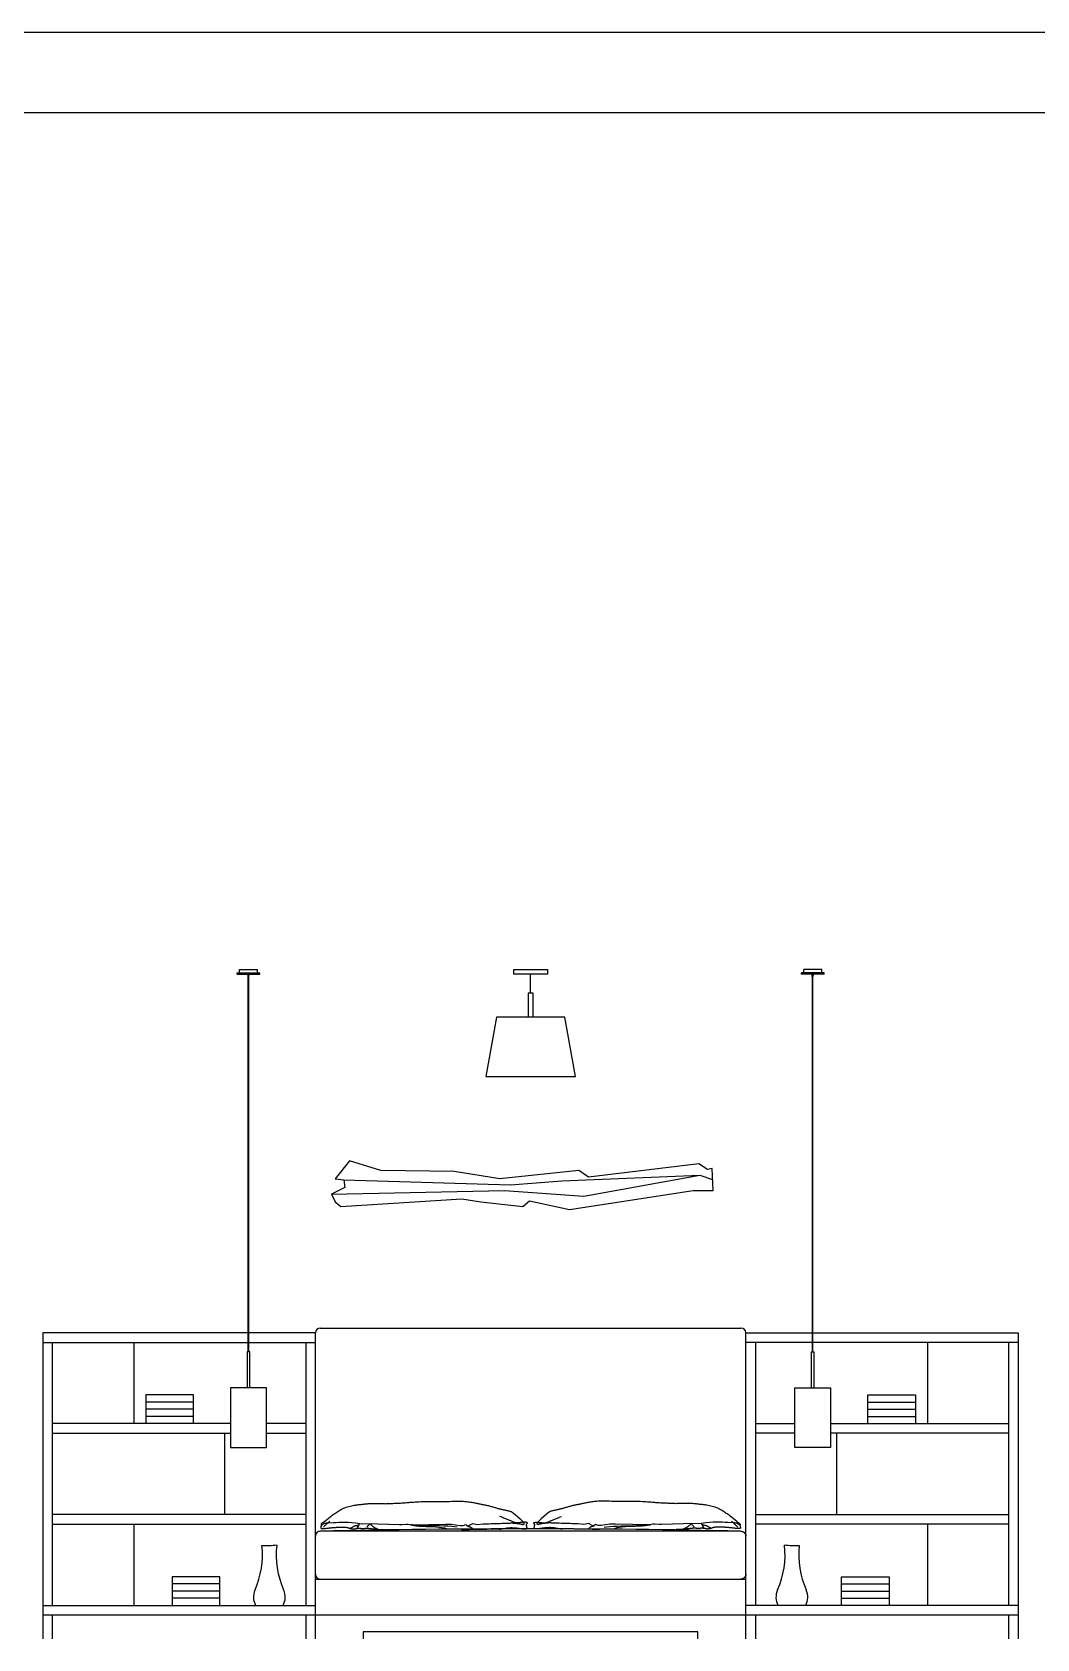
# Model space of a CAD drawing. Header units: inches. Extents: x 15.4 to 57.9, y 9.9 to 34.7.
# Drawn here: x 50.15 to 54.35, y 27.98 to 34.7 of the extents above; entities that cross this region are included whole.
import ezdxf

# ---------------------------------------------------------------- set-up
doc = ezdxf.new("R2010")
doc.units = ezdxf.units.IN
doc.header["$MEASUREMENT"] = 0
doc.layers.add('1', color=1, linetype='Continuous')
doc.layers.add('kadrbm', color=4, linetype='Continuous')

# ---------------------------------------------------------------- blocks, each defined once
blk = doc.blocks.new('kadrbm')
at = {"layer": 'kadrbm', "color": 4}
blk.add_lwpolyline([(0, 0), (0, 24.7972), (21, 24.7972), (21, 0), (0, 0)], close=True, dxfattribs=at)
blk.add_lwpolyline([(20.6631, 0.3257), (20.6631, 24.4603), (0.3369, 24.4603), (0.3369, 0.3257), (20.6631, 0.3257)], dxfattribs=at)

msp = doc.modelspace()

# ---------------------------------------------------------------- linework, layer by layer
at = {"layer": '1'}
for p, q in [((51.0194, 30.7778), (51.0944, 30.7778)), ((51.0194, 30.7628), (51.0194, 30.7778)), ((51.0944, 30.7628), (51.0944, 30.7778)), ((53.4544, 30.7778), (53.3794, 30.7778)), ((53.3794, 30.7628), (53.3794, 30.7778)), ((53.4544, 30.7628), (53.4544, 30.7778)), ((51.0094, 30.7628), (51.1044, 30.7628)), ((51.0094, 30.7578), (51.0094, 30.7628)), ((51.0094, 30.7578), (51.1044, 30.7578)), ((51.0549, 30.7478), (51.0541, 30.7578)), ((51.0549, 30.7478), (51.0589, 30.7478)), ((51.0559, 29.1778), (51.0559, 30.7478)), ((51.0579, 29.1778), (51.0579, 30.7478)), ((51.0589, 30.7478), (51.0596, 30.7578)), ((51.1044, 30.7578), (51.1044, 30.7628)), ((52.2369, 30.6778), (52.2369, 30.7578)), ((53.4644, 30.7628), (53.3694, 30.7628)), ((53.3694, 30.7578), (53.3694, 30.7628)), ((53.4644, 30.7578), (53.3694, 30.7578)), ((53.4149, 30.7478), (53.4141, 30.7578)), ((53.4189, 30.7478), (53.4149, 30.7478)), ((53.4159, 29.1778), (53.4159, 30.7478)), ((53.4179, 29.1778), (53.4179, 30.7478)), ((53.4189, 30.7478), (53.4196, 30.7578)), ((53.4644, 30.7578), (53.4644, 30.7628)), ((50.1969, 29.2578), (50.1969, 27.9778)), ((51.3369, 27.9778), (51.3369, 29.2578)), ((51.3569, 29.2778), (53.1169, 29.2778)), ((53.1369, 27.9778), (53.1369, 29.2578)), ((54.2769, 29.2578), (54.2769, 27.9778)), ((54.2769, 29.2178), (53.1369, 29.2178)), ((50.6269, 28.9978), (50.6269, 28.8778)), ((53.8469, 28.9978), (53.8469, 28.8778)), ((53.1169, 28.4278), (51.3569, 28.4278)), ((50.7369, 28.2378), (50.7369, 28.1178)), ((53.7369, 28.2378), (53.7369, 28.1178))]:
    msp.add_line(p, q, dxfattribs=at)
for points in [[(52.3069, 30.7578), (52.1669, 30.7578), (52.1669, 30.7778), (52.3069, 30.7778)], [(52.0494, 30.3303), (52.4244, 30.3303), (52.3794, 30.5778), (52.0944, 30.5778)], [(50.9819, 28.7778), (51.1319, 28.7778), (51.1319, 29.0278), (50.9819, 29.0278)], [(53.4919, 28.7778), (53.3419, 28.7778), (53.3419, 29.0278), (53.4919, 29.0278)]]:
    msp.add_lwpolyline(points, close=True, dxfattribs=at)
for points in [[(52.2469, 30.5778), (52.2469, 30.6778), (52.2269, 30.6778), (52.2269, 30.5778)], [(51.4435, 29.7856), (51.949, 29.8175), (52.0287, 29.8055), (52.204, 29.7856), (52.2319, 29.8095), (52.3993, 29.7737), (52.9165, 29.8533), (53.0002, 29.8533), (52.9962, 29.9449), (52.9763, 29.9409), (52.9404, 29.9648), (52.4789, 29.909), (52.4391, 29.9369), (52.1084, 29.9011), (51.9171, 29.9329), (51.6109, 29.9369), (51.4794, 29.9767), (51.4196, 29.9011), (51.4555, 29.8971), (51.4595, 29.8653), (51.4037, 29.8374), (51.4196, 29.8055), (51.4435, 29.7856)], [(51.4037, 29.8374), (52.1283, 29.8533), (52.459, 29.8294), (52.9444, 29.917), (52.9982, 29.8991)], [(51.4555, 29.8971), (52.1522, 29.8772), (52.3674, 29.8931), (52.9444, 29.917)], [(51.0559, 29.2578), (50.1969, 29.2578)], [(51.3369, 29.2578), (51.0579, 29.2578)], [(53.1369, 29.2578), (53.4159, 29.2578)], [(53.4179, 29.2578), (54.2769, 29.2578)], [(50.1969, 29.2178), (51.3369, 29.2178)], [(50.2369, 28.1178), (50.2369, 29.2178)], [(50.5769, 29.2178), (50.5769, 28.8778)], [(51.0619, 29.0278), (51.0619, 29.1778), (51.0519, 29.1778), (51.0519, 29.0278)], [(51.2969, 29.2178), (51.2969, 28.1178)], [(53.1769, 29.2178), (53.1769, 28.1178)], [(53.4119, 29.0278), (53.4119, 29.1778), (53.4219, 29.1778), (53.4219, 29.0278)], [(53.8969, 29.2178), (53.8969, 28.8778)], [(54.2369, 28.1178), (54.2369, 29.2178)], [(50.8269, 28.9978), (50.6269, 28.9978)], [(50.8269, 28.9678), (50.6269, 28.9678)], [(50.8269, 28.8778), (50.8269, 28.9978)], [(53.6469, 28.9978), (53.8469, 28.9978)], [(53.6469, 28.8778), (53.6469, 28.9978)], [(53.6469, 28.9678), (53.8469, 28.9678)], [(50.8269, 28.9378), (50.6269, 28.9378)], [(50.8269, 28.9078), (50.6269, 28.9078)], [(53.6469, 28.9378), (53.8469, 28.9378)], [(53.6469, 28.9078), (53.8469, 28.9078)], [(50.9819, 28.8778), (50.2369, 28.8778)], [(50.2369, 28.8378), (50.9819, 28.8378)], [(50.9569, 28.8378), (50.9569, 28.4978)], [(51.2969, 28.8778), (51.1319, 28.8778)], [(51.1319, 28.8378), (51.2969, 28.8378)], [(53.1769, 28.8778), (53.3419, 28.8778)], [(53.3419, 28.8378), (53.1769, 28.8378)], [(53.4919, 28.8778), (54.2369, 28.8778)], [(54.2369, 28.8378), (53.4919, 28.8378)], [(53.5169, 28.8378), (53.5169, 28.4978)], [(51.2969, 28.4978), (50.2369, 28.4978)], [(51.3724, 28.4667), (51.3819, 28.4748), (51.3899, 28.4814), (51.3965, 28.4868), (51.402, 28.4911), (51.4068, 28.4945), (51.4109, 28.4974), (51.4147, 28.5), (51.4184, 28.5025), (51.4222, 28.5051), (51.4261, 28.5078), (51.4302, 28.5106), (51.4346, 28.5134), (51.4391, 28.5162), (51.4438, 28.5189), (51.4488, 28.5216), (51.4541, 28.524), (51.4596, 28.5263), (51.4653, 28.5283), (51.4711, 28.5302), (51.477, 28.5319), (51.4828, 28.5334), (51.4885, 28.5347), (51.494, 28.5358), (51.4992, 28.5368), (51.5041, 28.5376), (51.5088, 28.5383), (51.5131, 28.5388), (51.5172, 28.5393), (51.5212, 28.5397), (51.525, 28.54), (51.5288, 28.5404), (51.5325, 28.5407), (51.5362, 28.5411), (51.5399, 28.5415), (51.5436, 28.5419), (51.5473, 28.5423), (51.5508, 28.5427), (51.5543, 28.543), (51.5576, 28.5433), (51.5609, 28.5436), (51.5639, 28.5438), (51.5669, 28.544), (51.57, 28.5441), (51.5731, 28.5441), (51.5764, 28.5442), (51.5799, 28.5441), (51.5839, 28.5441), (51.5882, 28.544), (51.5931, 28.5439), (51.5983, 28.5437), (51.6038, 28.5436), (51.6093, 28.5435), (51.6149, 28.5433), (51.6202, 28.5432), (51.6252, 28.5432), (51.6298, 28.5431), (51.6338, 28.5432), (51.6374, 28.5432), (51.6406, 28.5434), (51.6437, 28.5435), (51.6467, 28.5437), (51.6498, 28.5439), (51.6531, 28.5441), (51.6569, 28.5443), (51.6611, 28.5445), (51.6658, 28.5447), (51.6708, 28.5449), (51.676, 28.5451), (51.6814, 28.5454), (51.6869, 28.5456), (51.6923, 28.5459), (51.6976, 28.5462), (51.7028, 28.5465), (51.7078, 28.5469), (51.7126, 28.5473), (51.7175, 28.5476), (51.7223, 28.548), (51.7272, 28.5485), (51.7321, 28.5489), (51.7373, 28.5493), (51.7426, 28.5497), (51.7483, 28.5501), (51.7545, 28.5505), (51.7613, 28.5509), (51.7689, 28.5512), (51.7774, 28.5516), (51.7868, 28.5518), (51.7975, 28.5521), (51.8094, 28.5523), (51.8222, 28.5524), (51.8355, 28.5525), (51.8491, 28.5526), (51.8625, 28.5527), (51.8753, 28.5527), (51.8873, 28.5528), (51.898, 28.5529), (51.9071, 28.553), (51.9148, 28.5532), (51.9214, 28.5533), (51.9271, 28.5534), (51.932, 28.5535), (51.9366, 28.5535), (51.9409, 28.5535), (51.9453, 28.5535), (51.95, 28.5533), (51.9548, 28.5531), (51.9599, 28.5528), (51.965, 28.5524), (51.9702, 28.552), (51.9754, 28.5514), (51.9805, 28.5508), (51.9855, 28.5501), (51.9904, 28.5494), (51.995, 28.5485), (51.9994, 28.5477), (52.0037, 28.5468), (52.0078, 28.5459), (52.0116, 28.545), (52.0153, 28.5442), (52.0187, 28.5434), (52.022, 28.5427), (52.0251, 28.5421), (52.0281, 28.5415), (52.031, 28.541), (52.0338, 28.5404), (52.0367, 28.5399), (52.0397, 28.5393), (52.0427, 28.5387), (52.046, 28.538), (52.0493, 28.5373), (52.0528, 28.5366), (52.0564, 28.5358), (52.0601, 28.5349), (52.0638, 28.534), (52.0676, 28.533), (52.0715, 28.532), (52.0754, 28.5309), (52.0792, 28.5298), (52.0831, 28.5287), (52.0868, 28.5276), (52.0904, 28.5265), (52.0939, 28.5255), (52.0972, 28.5245), (52.1003, 28.5236), (52.1031, 28.5228), (52.1057, 28.5221), (52.1082, 28.5215), (52.1106, 28.5209), (52.113, 28.5203), (52.1155, 28.5198), (52.1181, 28.5192), (52.1209, 28.5186), (52.124, 28.5179), (52.1272, 28.5172), (52.1306, 28.5165), (52.1342, 28.5157), (52.1378, 28.5149), (52.1414, 28.5141), (52.1449, 28.5132), (52.1484, 28.5123), (52.1518, 28.5114), (52.1555, 28.5099), (52.1599, 28.5075), (52.1654, 28.5037), (52.1725, 28.4981), (52.1815, 28.4901), (52.193, 28.4794), (52.2072, 28.4654)], [(53.1014, 28.4667), (53.0919, 28.4748), (53.0839, 28.4814), (53.0773, 28.4868), (53.0717, 28.4911), (53.067, 28.4945), (53.0628, 28.4974), (53.0591, 28.5), (53.0554, 28.5025), (53.0516, 28.5051), (53.0476, 28.5078), (53.0435, 28.5106), (53.0392, 28.5134), (53.0347, 28.5162), (53.0299, 28.5189), (53.0249, 28.5216), (53.0197, 28.524), (53.0142, 28.5263), (53.0085, 28.5283), (53.0026, 28.5302), (52.9968, 28.5319), (52.991, 28.5334), (52.9853, 28.5347), (52.9797, 28.5358), (52.9745, 28.5368), (52.9696, 28.5376), (52.965, 28.5383), (52.9606, 28.5388), (52.9565, 28.5393), (52.9526, 28.5397), (52.9487, 28.54), (52.945, 28.5404), (52.9412, 28.5407), (52.9375, 28.5411), (52.9338, 28.5415), (52.9301, 28.5419), (52.9265, 28.5423), (52.9229, 28.5427), (52.9194, 28.543), (52.9161, 28.5433), (52.9129, 28.5436), (52.9098, 28.5438), (52.9068, 28.544), (52.9038, 28.5441), (52.9007, 28.5441), (52.8974, 28.5442), (52.8938, 28.5441), (52.8899, 28.5441), (52.8855, 28.544), (52.8807, 28.5439), (52.8755, 28.5437), (52.87, 28.5436), (52.8644, 28.5435), (52.8589, 28.5433), (52.8535, 28.5432), (52.8485, 28.5432), (52.8439, 28.5431), (52.8399, 28.5432), (52.8364, 28.5432), (52.8331, 28.5434), (52.8301, 28.5435), (52.8271, 28.5437), (52.824, 28.5439), (52.8206, 28.5441), (52.8169, 28.5443), (52.8126, 28.5445), (52.808, 28.5447), (52.803, 28.5449), (52.7977, 28.5451), (52.7923, 28.5454), (52.7869, 28.5456), (52.7814, 28.5459), (52.7761, 28.5462), (52.771, 28.5465), (52.766, 28.5469), (52.7611, 28.5473), (52.7563, 28.5476), (52.7515, 28.548), (52.7466, 28.5485), (52.7416, 28.5489), (52.7365, 28.5493), (52.7311, 28.5497), (52.7254, 28.5501), (52.7192, 28.5505), (52.7124, 28.5509), (52.7048, 28.5512), (52.6964, 28.5516), (52.6869, 28.5518), (52.6762, 28.5521), (52.6644, 28.5523), (52.6516, 28.5524), (52.6382, 28.5525), (52.6247, 28.5526), (52.6113, 28.5527), (52.5984, 28.5527), (52.5865, 28.5528), (52.5758, 28.5529), (52.5667, 28.553), (52.5589, 28.5532), (52.5523, 28.5533), (52.5467, 28.5534), (52.5417, 28.5535), (52.5372, 28.5535), (52.5328, 28.5535), (52.5284, 28.5535), (52.5238, 28.5533), (52.5189, 28.5531), (52.5139, 28.5528), (52.5087, 28.5524), (52.5035, 28.552), (52.4983, 28.5514), (52.4932, 28.5508), (52.4882, 28.5501), (52.4834, 28.5494), (52.4787, 28.5485), (52.4743, 28.5477), (52.47, 28.5468), (52.466, 28.5459), (52.4621, 28.545), (52.4585, 28.5442), (52.455, 28.5434), (52.4517, 28.5427), (52.4487, 28.5421), (52.4457, 28.5415), (52.4428, 28.541), (52.4399, 28.5404), (52.437, 28.5399), (52.4341, 28.5393), (52.431, 28.5387), (52.4278, 28.538), (52.4244, 28.5373), (52.4209, 28.5366), (52.4174, 28.5358), (52.4137, 28.5349), (52.4099, 28.534), (52.4061, 28.533), (52.4022, 28.532), (52.3984, 28.5309), (52.3945, 28.5298), (52.3907, 28.5287), (52.3869, 28.5276), (52.3833, 28.5265), (52.3798, 28.5255), (52.3765, 28.5245), (52.3735, 28.5236), (52.3707, 28.5228), (52.3681, 28.5221), (52.3656, 28.5215), (52.3632, 28.5209), (52.3607, 28.5203), (52.3583, 28.5198), (52.3556, 28.5192), (52.3528, 28.5186), (52.3498, 28.5179), (52.3465, 28.5172), (52.3431, 28.5165), (52.3396, 28.5157), (52.336, 28.5149), (52.3324, 28.5141), (52.3288, 28.5132), (52.3253, 28.5123), (52.3219, 28.5114), (52.3183, 28.5099), (52.3139, 28.5075), (52.3084, 28.5037), (52.3013, 28.4981), (52.2922, 28.4901), (52.2808, 28.4794), (52.2665, 28.4654)], [(53.1769, 28.4978), (54.2369, 28.4978)], [(50.2369, 28.4578), (51.2969, 28.4578)], [(50.5769, 28.4578), (50.5769, 28.1178)], [(51.3724, 28.4667), (51.3688, 28.4649), (51.366, 28.4632), (51.364, 28.4617), (51.3625, 28.4602), (51.3615, 28.4588), (51.361, 28.4575), (51.3607, 28.4563), (51.3606, 28.4551), (51.3607, 28.454), (51.3607, 28.4529), (51.3607, 28.4518), (51.3606, 28.4508), (51.3605, 28.4498), (51.3603, 28.4489), (51.3601, 28.448), (51.3598, 28.4471), (51.3596, 28.4463), (51.3594, 28.4455), (51.3592, 28.4447), (51.3591, 28.444), (51.359, 28.4434), (51.359, 28.4428), (51.3591, 28.4423), (51.3592, 28.4418), (51.3595, 28.4413), (51.3598, 28.4409), (51.3602, 28.4406), (51.3607, 28.4403), (51.3613, 28.44), (51.362, 28.4398), (51.3628, 28.4396), (51.3638, 28.4395), (51.3648, 28.4394), (51.3661, 28.4393), (51.3674, 28.4393), (51.369, 28.4393), (51.3707, 28.4394), (51.3726, 28.4395), (51.3747, 28.4396), (51.377, 28.4398), (51.3795, 28.44), (51.3821, 28.4403), (51.3849, 28.4406), (51.3878, 28.4409), (51.3908, 28.4412), (51.3937, 28.4415), (51.3966, 28.4418), (51.3994, 28.4421), (51.4021, 28.4424), (51.4047, 28.4427), (51.407, 28.4429), (51.4092, 28.4431), (51.4112, 28.4433), (51.4131, 28.4435), (51.4149, 28.4436), (51.4166, 28.4438), (51.4183, 28.4439), (51.4199, 28.444), (51.4216, 28.4441), (51.4232, 28.4442), (51.4249, 28.4443), (51.4267, 28.4444), (51.4285, 28.4445), (51.4303, 28.4446), (51.4321, 28.4447), (51.434, 28.4448), (51.4358, 28.4449), (51.4376, 28.4449), (51.4395, 28.445), (51.4413, 28.4451), (51.443, 28.4451), (51.4448, 28.4451), (51.4465, 28.4452), (51.4481, 28.4452), (51.4498, 28.4452), (51.4514, 28.4452), (51.4529, 28.4452), (51.4544, 28.4451), (51.4558, 28.4451), (51.4573, 28.4451), (51.4586, 28.445), (51.4599, 28.4449), (51.4612, 28.4449), (51.4624, 28.4448), (51.4636, 28.4447), (51.4647, 28.4445), (51.4659, 28.4444), (51.467, 28.4442), (51.4681, 28.4441), (51.4692, 28.4439), (51.4702, 28.4437), (51.4713, 28.4434), (51.4723, 28.4432), (51.4733, 28.4429), (51.4742, 28.4427), (51.4751, 28.4424), (51.4759, 28.4421), (51.4767, 28.4418), (51.4774, 28.4416), (51.478, 28.4413), (51.4785, 28.4411), (51.479, 28.4408), (51.4794, 28.4406), (51.4797, 28.4404), (51.4801, 28.4402), (51.4805, 28.4399), (51.4809, 28.4397), (51.4814, 28.4395), (51.4819, 28.4393), (51.4826, 28.4391), (51.4834, 28.4389), (51.4842, 28.4387), (51.4852, 28.4385), (51.4862, 28.4383), (51.4873, 28.4381), (51.4884, 28.438), (51.4895, 28.4378), (51.4907, 28.4377), (51.4918, 28.4375), (51.4928, 28.4374), (51.4938, 28.4373), (51.4947, 28.4373), (51.4956, 28.4372), (51.4965, 28.4372), (51.4974, 28.4372), (51.4983, 28.4372), (51.4992, 28.4373), (51.5001, 28.4374), (51.5011, 28.4376), (51.5022, 28.4378), (51.5033, 28.438), (51.5044, 28.4382), (51.5057, 28.4385), (51.507, 28.4388), (51.5084, 28.4391), (51.5098, 28.4393), (51.5114, 28.4396), (51.5129, 28.4398), (51.5146, 28.44), (51.5163, 28.4401), (51.518, 28.4402), (51.5199, 28.4402), (51.5217, 28.4402), (51.5236, 28.4402), (51.5255, 28.4401), (51.5275, 28.44), (51.5294, 28.4399), (51.5313, 28.4399), (51.5333, 28.4398), (51.5352, 28.4398), (51.537, 28.4398), (51.5389, 28.4399), (51.5407, 28.4399), (51.5425, 28.44), (51.5442, 28.4401), (51.546, 28.4402), (51.5477, 28.4403), (51.5494, 28.4404), (51.551, 28.4405), (51.5527, 28.4405), (51.5543, 28.4405), (51.5559, 28.4404), (51.5575, 28.4403), (51.5591, 28.4402), (51.5606, 28.44), (51.5622, 28.4399), (51.5637, 28.4397), (51.5653, 28.4395), (51.5668, 28.4393), (51.5683, 28.4391), (51.5699, 28.4389), (51.5714, 28.4387), (51.5729, 28.4385), (51.5745, 28.4383), (51.5761, 28.4381), (51.5777, 28.4379), (51.5793, 28.4377), (51.5809, 28.4375), (51.5826, 28.4373), (51.5843, 28.4371), (51.5861, 28.4369), (51.5879, 28.4367), (51.5898, 28.4365), (51.5918, 28.4363), (51.5939, 28.4361), (51.5961, 28.4359), (51.5984, 28.4358), (51.6009, 28.4356), (51.6036, 28.4355), (51.6064, 28.4354), (51.6095, 28.4353), (51.6128, 28.4352), (51.6162, 28.4352), (51.6198, 28.4351), (51.6236, 28.4351), (51.6276, 28.4351)], [(51.3626, 28.4531), (51.3636, 28.454), (51.3646, 28.4548), (51.3656, 28.4556), (51.3665, 28.4563), (51.3674, 28.457), (51.3682, 28.4576), (51.369, 28.4581), (51.3696, 28.4586), (51.3703, 28.4591), (51.3709, 28.4595), (51.3714, 28.4598), (51.372, 28.4601), (51.3725, 28.4604), (51.3731, 28.4606), (51.3737, 28.4608), (51.3744, 28.461), (51.3752, 28.4612), (51.376, 28.4614), (51.3768, 28.4615), (51.3778, 28.4616), (51.3787, 28.4618), (51.3796, 28.4619), (51.3806, 28.4621), (51.3815, 28.4622), (51.3825, 28.4624), (51.3834, 28.4626), (51.3843, 28.4628), (51.3853, 28.463), (51.3863, 28.4631), (51.3873, 28.4633), (51.3885, 28.4635), (51.3897, 28.4636)], [(51.3887, 28.4629), (51.3862, 28.4604), (51.3838, 28.4581), (51.3815, 28.456), (51.3793, 28.4539), (51.3771, 28.4519), (51.375, 28.4498), (51.3729, 28.4477), (51.3707, 28.4453)], [(51.3897, 28.4636), (51.3908, 28.4665), (51.3936, 28.4674), (51.3965, 28.4694)], [(51.3897, 28.4636), (51.4122, 28.4646), (51.4224, 28.4646), (51.4346, 28.4656), (51.4734, 28.4656), (51.504, 28.4636), (51.5326, 28.4595), (51.5704, 28.4605), (51.5969, 28.4585), (51.6888, 28.4554), (51.6983, 28.4557)], [(51.4831, 28.4408), (51.484, 28.4412), (51.4851, 28.4416), (51.4862, 28.4422), (51.4874, 28.4428), (51.4886, 28.4434), (51.4898, 28.4441), (51.491, 28.4448), (51.4921, 28.4455), (51.4932, 28.4462), (51.4942, 28.4468), (51.4951, 28.4475), (51.496, 28.4481), (51.4969, 28.4486), (51.4977, 28.4491), (51.4985, 28.4495), (51.4993, 28.4499), (51.5001, 28.4502), (51.5009, 28.4504), (51.5017, 28.4506), (51.5026, 28.4508), (51.5035, 28.4509), (51.5044, 28.4511), (51.5054, 28.4513), (51.5065, 28.4515), (51.5076, 28.4517), (51.5089, 28.452), (51.5104, 28.4524), (51.5121, 28.4529), (51.514, 28.4535), (51.5163, 28.4543), (51.5189, 28.4552), (51.5219, 28.4563)], [(51.5117, 28.442), (51.5166, 28.4486), (51.519, 28.4518)], [(51.5525, 28.4445), (51.5537, 28.4465), (51.5548, 28.4481), (51.5557, 28.4494), (51.5566, 28.4505), (51.5577, 28.4515), (51.5591, 28.4526), (51.5608, 28.4539), (51.5631, 28.4555)], [(51.5644, 28.4592), (51.5672, 28.457), (51.5695, 28.4551), (51.5715, 28.4534), (51.5731, 28.452), (51.5744, 28.4507), (51.5756, 28.4496), (51.5765, 28.4486), (51.5773, 28.4478), (51.5781, 28.4471), (51.5789, 28.4466), (51.5796, 28.4461), (51.5802, 28.4457), (51.5808, 28.4453), (51.5815, 28.445), (51.582, 28.4447), (51.5826, 28.4444), (51.5832, 28.4441), (51.5837, 28.4438), (51.5843, 28.4435), (51.585, 28.4432), (51.5856, 28.4428), (51.5864, 28.4424), (51.5873, 28.4419), (51.5883, 28.4413), (51.5894, 28.4407), (51.5907, 28.4401), (51.5921, 28.4394), (51.5937, 28.4386), (51.5955, 28.4378), (51.5975, 28.4371), (51.5996, 28.4363), (51.6019, 28.4355)], [(51.6983, 28.4557), (51.7169, 28.4577), (51.7252, 28.4577), (51.739, 28.4549), (51.8821, 28.4577), (51.9049, 28.4577), (51.941, 28.4515), (51.9544, 28.4515), (51.9658, 28.4567), (51.9733, 28.4495), (51.9947, 28.4598), (52.0143, 28.4557), (52.0383, 28.4587), (52.0493, 28.459)], [(51.736, 28.4552), (51.7429, 28.4535), (51.7495, 28.4522), (51.7561, 28.4511), (51.7632, 28.4502), (51.7708, 28.4496), (51.7793, 28.449), (51.789, 28.4485), (51.8002, 28.4481), (51.8129, 28.4476), (51.8265, 28.447), (51.8405, 28.4462), (51.8539, 28.4452), (51.8661, 28.4439), (51.8763, 28.4421), (51.8838, 28.4399), (51.8879, 28.4371)], [(51.9297, 28.4452), (51.9189, 28.4468), (51.9055, 28.448), (51.8901, 28.4489), (51.8735, 28.4496), (51.8563, 28.4501), (51.8392, 28.4504), (51.8228, 28.4507), (51.8079, 28.451), (51.795, 28.4513), (51.7839, 28.4516), (51.7742, 28.452), (51.7656, 28.4525), (51.7579, 28.453), (51.7506, 28.4536), (51.7434, 28.4543), (51.736, 28.4552)], [(51.948, 28.4351), (51.9521, 28.4352), (51.9564, 28.4352), (51.9609, 28.4353), (51.9654, 28.4354), (51.9702, 28.4355), (51.975, 28.4356), (51.9799, 28.4358), (51.9848, 28.4359), (51.9898, 28.4361), (51.9948, 28.4362), (51.9997, 28.4364), (52.0047, 28.4365), (52.0095, 28.4366), (52.0143, 28.4367), (52.0189, 28.4368), (52.0234, 28.4369), (52.0278, 28.437), (52.0319, 28.437), (52.036, 28.4371), (52.0398, 28.4371), (52.0435, 28.4371), (52.047, 28.4372), (52.0502, 28.4372), (52.0532, 28.4372), (52.056, 28.4373), (52.0586, 28.4374), (52.0611, 28.4374), (52.0634, 28.4375), (52.0657, 28.4376), (52.068, 28.4376), (52.0703, 28.4377), (52.0726, 28.4377), (52.0751, 28.4377), (52.0777, 28.4378), (52.0805, 28.4377), (52.0834, 28.4377), (52.0865, 28.4377), (52.0895, 28.4376), (52.0925, 28.4376), (52.0955, 28.4375), (52.0983, 28.4374), (52.1009, 28.4374), (52.1033, 28.4373), (52.1054, 28.4372), (52.1072, 28.4372), (52.1087, 28.4372), (52.11, 28.4372), (52.1112, 28.4372), (52.1124, 28.4373), (52.1135, 28.4374), (52.1148, 28.4375), (52.1162, 28.4378), (52.1179, 28.4381), (52.1199, 28.4384), (52.1223, 28.4389), (52.125, 28.4394), (52.1281, 28.4399), (52.1314, 28.4405), (52.1349, 28.441), (52.1387, 28.4415), (52.1425, 28.442), (52.1465, 28.4424), (52.1504, 28.4427), (52.1544, 28.4429), (52.1584, 28.4429), (52.1623, 28.4428), (52.1662, 28.4426), (52.17, 28.4423), (52.1737, 28.4419), (52.1774, 28.4415), (52.181, 28.4411), (52.1845, 28.4406), (52.188, 28.4401), (52.1914, 28.4396), (52.1946, 28.4392), (52.1978, 28.4388), (52.2008, 28.4384), (52.2037, 28.4381), (52.2064, 28.4379), (52.2089, 28.4377), (52.2113, 28.4376), (52.2134, 28.4375), (52.2153, 28.4376), (52.2169, 28.4378), (52.2182, 28.438), (52.2193, 28.4384), (52.2202, 28.4388), (52.2208, 28.4393), (52.2213, 28.4399), (52.2216, 28.4406), (52.2218, 28.4414), (52.2218, 28.4422), (52.2218, 28.4431), (52.2216, 28.444), (52.2215, 28.445), (52.2212, 28.4461), (52.221, 28.4471), (52.2207, 28.4482), (52.2205, 28.4492), (52.2202, 28.4503), (52.22, 28.4513), (52.2198, 28.4523), (52.2197, 28.4532), (52.2196, 28.4541), (52.2196, 28.4548), (52.2196, 28.4555), (52.2197, 28.4562), (52.2199, 28.4568), (52.2201, 28.4573), (52.2204, 28.4578), (52.2206, 28.4582), (52.2209, 28.4586), (52.2213, 28.459), (52.2216, 28.4593), (52.222, 28.4597), (52.2224, 28.46), (52.2227, 28.4604), (52.223, 28.4607), (52.2233, 28.461), (52.2235, 28.4613), (52.2237, 28.4616), (52.2238, 28.462), (52.2238, 28.4623), (52.2237, 28.4626), (52.2235, 28.4629), (52.2232, 28.4632), (52.2227, 28.4635), (52.2222, 28.4638), (52.2216, 28.464), (52.221, 28.4643), (52.2202, 28.4645), (52.2194, 28.4648), (52.2185, 28.465), (52.2176, 28.4651), (52.2166, 28.4653), (52.2155, 28.4654), (52.2144, 28.4654), (52.2132, 28.4655), (52.212, 28.4655), (52.2107, 28.4655), (52.2094, 28.4655), (52.208, 28.4655), (52.2065, 28.4654), (52.205, 28.4653), (52.2033, 28.4652), (52.2017, 28.465), (52.2, 28.4649), (52.1982, 28.4647), (52.1965, 28.4645), (52.1948, 28.4643), (52.1931, 28.4641), (52.1914, 28.4639), (52.1898, 28.4637), (52.1883, 28.4634), (52.1869, 28.4632), (52.1855, 28.4629), (52.1841, 28.4627), (52.1828, 28.4625), (52.1815, 28.4624), (52.1801, 28.4623), (52.1786, 28.4624), (52.177, 28.4625), (52.1753, 28.4628), (52.1735, 28.4633), (52.1715, 28.4638), (52.1693, 28.4646), (52.1669, 28.4654), (52.1645, 28.4664), (52.1619, 28.4674), (52.1592, 28.4686), (52.1565, 28.4697), (52.1538, 28.4709), (52.151, 28.4722), (52.1481, 28.4734), (52.1453, 28.4746), (52.1424, 28.4758), (52.1394, 28.477), (52.1361, 28.4783), (52.1326, 28.4798), (52.1286, 28.4814), (52.1241, 28.4832), (52.1191, 28.4852), (52.1135, 28.4875), (52.1071, 28.4901)], [(51.9704, 28.4503), (51.9724, 28.4497), (51.9741, 28.4492), (51.9757, 28.4487), (51.9771, 28.4483), (51.9783, 28.4479), (51.9795, 28.4475), (51.9805, 28.4472), (51.9815, 28.4468), (51.9825, 28.4465), (51.9834, 28.4461), (51.9843, 28.4457), (51.9852, 28.4453), (51.9862, 28.4449), (51.9871, 28.4444), (51.9881, 28.4438), (51.9891, 28.4432), (51.9901, 28.4426), (51.9911, 28.4418), (51.9921, 28.4409), (51.9931, 28.4399)], [(52.0383, 28.4587), (52.0455, 28.4589), (52.0536, 28.4591), (52.0624, 28.4594), (52.0717, 28.4596), (52.0812, 28.4599), (52.0908, 28.4602), (52.1002, 28.4605), (52.1092, 28.4607), (52.1176, 28.461), (52.1251, 28.4613), (52.1316, 28.4615), (52.1372, 28.4617), (52.1419, 28.4619), (52.1459, 28.4621), (52.1493, 28.4623), (52.1523, 28.4624), (52.1549, 28.4625), (52.1574, 28.4625), (52.1597, 28.4625), (52.1621, 28.4624), (52.1646, 28.4623), (52.1673, 28.4621), (52.1701, 28.4619), (52.1729, 28.4616), (52.1758, 28.4613), (52.1787, 28.4609), (52.1816, 28.4605), (52.1844, 28.4601), (52.1872, 28.4597), (52.1898, 28.4592), (52.1924, 28.4587), (52.1948, 28.4583), (52.197, 28.4579), (52.1991, 28.4575), (52.201, 28.4571), (52.2027, 28.4568), (52.2043, 28.4566), (52.2056, 28.4565), (52.2068, 28.4565), (52.2077, 28.4567), (52.2084, 28.4569), (52.2089, 28.4574), (52.2093, 28.4579), (52.2095, 28.4586), (52.2096, 28.4594), (52.2096, 28.4604), (52.2095, 28.4615), (52.2095, 28.4627), (52.2094, 28.464), (52.2094, 28.4655)], [(52.5257, 28.4351), (52.5216, 28.4352), (52.5173, 28.4352), (52.5129, 28.4353), (52.5083, 28.4354), (52.5036, 28.4355), (52.4988, 28.4356), (52.4939, 28.4358), (52.4889, 28.4359), (52.484, 28.4361), (52.479, 28.4362), (52.474, 28.4364), (52.4691, 28.4365), (52.4642, 28.4366), (52.4595, 28.4367), (52.4548, 28.4368), (52.4503, 28.4369), (52.446, 28.437), (52.4418, 28.437), (52.4378, 28.4371), (52.4339, 28.4371), (52.4303, 28.4371), (52.4268, 28.4372), (52.4235, 28.4372), (52.4205, 28.4372), (52.4177, 28.4373), (52.4151, 28.4374), (52.4127, 28.4374), (52.4103, 28.4375), (52.408, 28.4376), (52.4057, 28.4376), (52.4035, 28.4377), (52.4011, 28.4377), (52.3986, 28.4377), (52.396, 28.4378), (52.3932, 28.4377), (52.3903, 28.4377), (52.3873, 28.4377), (52.3842, 28.4376), (52.3812, 28.4376), (52.3783, 28.4375), (52.3754, 28.4374), (52.3728, 28.4374), (52.3704, 28.4373), (52.3683, 28.4372), (52.3665, 28.4372), (52.365, 28.4372), (52.3637, 28.4372), (52.3625, 28.4372), (52.3614, 28.4373), (52.3602, 28.4374), (52.359, 28.4375), (52.3575, 28.4378), (52.3558, 28.4381), (52.3538, 28.4384), (52.3514, 28.4389), (52.3487, 28.4394), (52.3457, 28.4399), (52.3423, 28.4405), (52.3388, 28.441), (52.3351, 28.4415), (52.3312, 28.442), (52.3273, 28.4424), (52.3233, 28.4427), (52.3193, 28.4429), (52.3153, 28.4429), (52.3114, 28.4428), (52.3076, 28.4426), (52.3038, 28.4423), (52.3, 28.4419), (52.2963, 28.4415), (52.2927, 28.4411), (52.2892, 28.4406), (52.2858, 28.4401), (52.2824, 28.4396), (52.2791, 28.4392), (52.276, 28.4388), (52.2729, 28.4384), (52.2701, 28.4381), (52.2673, 28.4379), (52.2648, 28.4377), (52.2625, 28.4376), (52.2604, 28.4375), (52.2585, 28.4376), (52.2569, 28.4378), (52.2555, 28.438), (52.2544, 28.4384), (52.2536, 28.4388), (52.2529, 28.4393), (52.2524, 28.4399), (52.2521, 28.4406), (52.252, 28.4414), (52.2519, 28.4422), (52.252, 28.4431), (52.2521, 28.444), (52.2523, 28.445), (52.2525, 28.4461), (52.2527, 28.4471), (52.253, 28.4482), (52.2533, 28.4492), (52.2535, 28.4503), (52.2537, 28.4513), (52.2539, 28.4523), (52.2541, 28.4532), (52.2542, 28.4541), (52.2542, 28.4548), (52.2541, 28.4555), (52.254, 28.4562), (52.2538, 28.4568), (52.2536, 28.4573), (52.2534, 28.4578), (52.2531, 28.4582), (52.2528, 28.4586), (52.2525, 28.459), (52.2521, 28.4593), (52.2517, 28.4597), (52.2514, 28.46), (52.251, 28.4604), (52.2507, 28.4607), (52.2505, 28.461), (52.2502, 28.4613), (52.2501, 28.4616), (52.25, 28.462), (52.25, 28.4623), (52.2501, 28.4626), (52.2503, 28.4629), (52.2506, 28.4632), (52.251, 28.4635), (52.2515, 28.4638), (52.2521, 28.464), (52.2528, 28.4643), (52.2535, 28.4645), (52.2544, 28.4648), (52.2552, 28.465), (52.2562, 28.4651), (52.2572, 28.4653), (52.2582, 28.4654), (52.2593, 28.4654), (52.2605, 28.4655), (52.2617, 28.4655), (52.263, 28.4655), (52.2643, 28.4655), (52.2658, 28.4655), (52.2672, 28.4654), (52.2688, 28.4653), (52.2704, 28.4652), (52.2721, 28.465), (52.2738, 28.4649), (52.2755, 28.4647), (52.2772, 28.4645), (52.279, 28.4643), (52.2807, 28.4641), (52.2823, 28.4639), (52.2839, 28.4637), (52.2855, 28.4634), (52.2869, 28.4632), (52.2883, 28.4629), (52.2896, 28.4627), (52.2909, 28.4625), (52.2923, 28.4624), (52.2937, 28.4623), (52.2951, 28.4624), (52.2967, 28.4625), (52.2984, 28.4628), (52.3003, 28.4633), (52.3023, 28.4638), (52.3045, 28.4646), (52.3068, 28.4654), (52.3093, 28.4664), (52.3118, 28.4674), (52.3145, 28.4686), (52.3172, 28.4697), (52.32, 28.4709), (52.3228, 28.4722), (52.3256, 28.4734), (52.3284, 28.4746), (52.3313, 28.4758), (52.3343, 28.477), (52.3376, 28.4783), (52.3412, 28.4798), (52.3452, 28.4814), (52.3496, 28.4832), (52.3546, 28.4852), (52.3602, 28.4875), (52.3666, 28.4901)], [(52.4354, 28.4587), (52.4283, 28.4589), (52.4202, 28.4591), (52.4114, 28.4594), (52.4021, 28.4596), (52.3925, 28.4599), (52.3829, 28.4602), (52.3735, 28.4605), (52.3645, 28.4607), (52.3562, 28.461), (52.3486, 28.4613), (52.3421, 28.4615), (52.3366, 28.4617), (52.3319, 28.4619), (52.3279, 28.4621), (52.3244, 28.4623), (52.3215, 28.4624), (52.3188, 28.4625), (52.3164, 28.4625), (52.314, 28.4625), (52.3116, 28.4624), (52.3091, 28.4623), (52.3065, 28.4621), (52.3037, 28.4619), (52.3008, 28.4616), (52.298, 28.4613), (52.2951, 28.4609), (52.2922, 28.4605), (52.2893, 28.4601), (52.2866, 28.4597), (52.2839, 28.4592), (52.2814, 28.4587), (52.279, 28.4583), (52.2767, 28.4579), (52.2747, 28.4575), (52.2727, 28.4571), (52.271, 28.4568), (52.2695, 28.4566), (52.2681, 28.4565), (52.267, 28.4565), (52.266, 28.4567), (52.2653, 28.4569), (52.2648, 28.4574), (52.2645, 28.4579), (52.2643, 28.4586), (52.2642, 28.4594), (52.2642, 28.4604), (52.2642, 28.4615), (52.2643, 28.4627), (52.2643, 28.464), (52.2643, 28.4655)], [(52.7754, 28.4557), (52.7568, 28.4577), (52.7486, 28.4577), (52.7348, 28.4549), (52.5916, 28.4577), (52.5689, 28.4577), (52.5327, 28.4515), (52.5193, 28.4515), (52.5079, 28.4567), (52.5005, 28.4495), (52.479, 28.4598), (52.4594, 28.4557), (52.4354, 28.4587), (52.4244, 28.459)], [(52.5033, 28.4503), (52.5013, 28.4497), (52.4996, 28.4492), (52.498, 28.4487), (52.4967, 28.4483), (52.4954, 28.4479), (52.4943, 28.4475), (52.4932, 28.4472), (52.4922, 28.4468), (52.4913, 28.4465), (52.4904, 28.4461), (52.4894, 28.4457), (52.4885, 28.4453), (52.4876, 28.4449), (52.4866, 28.4444), (52.4856, 28.4438), (52.4847, 28.4432), (52.4837, 28.4426), (52.4827, 28.4418), (52.4817, 28.4409), (52.4806, 28.4399)], [(52.544, 28.4452), (52.5548, 28.4468), (52.5683, 28.448), (52.5837, 28.4489), (52.6003, 28.4496), (52.6175, 28.4501), (52.6346, 28.4504), (52.6509, 28.4507), (52.6658, 28.451), (52.6787, 28.4513), (52.6899, 28.4516), (52.6996, 28.452), (52.7081, 28.4525), (52.7159, 28.453), (52.7232, 28.4536), (52.7303, 28.4543), (52.7377, 28.4552)], [(52.7377, 28.4552), (52.7309, 28.4535), (52.7243, 28.4522), (52.7176, 28.4511), (52.7106, 28.4502), (52.7029, 28.4496), (52.6944, 28.449), (52.6847, 28.4485), (52.6736, 28.4481), (52.6609, 28.4476), (52.6472, 28.447), (52.6333, 28.4462), (52.6199, 28.4452), (52.6077, 28.4439), (52.5975, 28.4421), (52.5899, 28.4399), (52.5859, 28.4371)], [(53.084, 28.4636), (53.0616, 28.4646), (53.0514, 28.4646), (53.0391, 28.4656), (53.0003, 28.4656), (52.9697, 28.4636), (52.9411, 28.4595), (52.9034, 28.4605), (52.8768, 28.4585), (52.785, 28.4554), (52.7754, 28.4557)], [(53.1014, 28.4667), (53.1049, 28.4649), (53.1077, 28.4632), (53.1098, 28.4617), (53.1112, 28.4602), (53.1122, 28.4588), (53.1128, 28.4575), (53.1131, 28.4563), (53.1131, 28.4551), (53.1131, 28.454), (53.113, 28.4529), (53.113, 28.4518), (53.1131, 28.4508), (53.1133, 28.4498), (53.1135, 28.4489), (53.1137, 28.448), (53.1139, 28.4471), (53.1141, 28.4463), (53.1143, 28.4455), (53.1145, 28.4447), (53.1146, 28.444), (53.1147, 28.4434), (53.1147, 28.4428), (53.1147, 28.4423), (53.1145, 28.4418), (53.1143, 28.4413), (53.114, 28.4409), (53.1136, 28.4406), (53.1131, 28.4403), (53.1125, 28.44), (53.1118, 28.4398), (53.1109, 28.4396), (53.11, 28.4395), (53.1089, 28.4394), (53.1077, 28.4393), (53.1063, 28.4393), (53.1048, 28.4393), (53.1031, 28.4394), (53.1012, 28.4395), (53.0991, 28.4396), (53.0968, 28.4398), (53.0943, 28.44), (53.0916, 28.4403), (53.0888, 28.4406), (53.0859, 28.4409), (53.083, 28.4412), (53.08, 28.4415), (53.0771, 28.4418), (53.0743, 28.4421), (53.0716, 28.4424), (53.0691, 28.4427), (53.0667, 28.4429), (53.0645, 28.4431), (53.0625, 28.4433), (53.0606, 28.4435), (53.0588, 28.4436), (53.0571, 28.4438), (53.0555, 28.4439), (53.0538, 28.444), (53.0522, 28.4441), (53.0505, 28.4442), (53.0488, 28.4443), (53.0471, 28.4444), (53.0453, 28.4445), (53.0435, 28.4446), (53.0416, 28.4447), (53.0398, 28.4448), (53.0379, 28.4449), (53.0361, 28.4449), (53.0343, 28.445), (53.0325, 28.4451), (53.0307, 28.4451), (53.029, 28.4451), (53.0273, 28.4452), (53.0256, 28.4452), (53.024, 28.4452), (53.0224, 28.4452), (53.0208, 28.4452), (53.0193, 28.4451), (53.0179, 28.4451), (53.0165, 28.4451), (53.0151, 28.445), (53.0138, 28.4449), (53.0126, 28.4449), (53.0113, 28.4448), (53.0102, 28.4447), (53.009, 28.4445), (53.0079, 28.4444), (53.0068, 28.4442), (53.0057, 28.4441), (53.0046, 28.4439), (53.0035, 28.4437), (53.0025, 28.4434), (53.0015, 28.4432), (53.0005, 28.4429), (52.9995, 28.4427), (52.9986, 28.4424), (52.9978, 28.4421), (52.997, 28.4418), (52.9963, 28.4416), (52.9957, 28.4413), (52.9952, 28.4411), (52.9948, 28.4408), (52.9944, 28.4406), (52.994, 28.4404), (52.9936, 28.4402), (52.9933, 28.4399), (52.9928, 28.4397), (52.9924, 28.4395), (52.9918, 28.4393), (52.9911, 28.4391), (52.9904, 28.4389), (52.9895, 28.4387), (52.9885, 28.4385), (52.9875, 28.4383), (52.9864, 28.4381), (52.9853, 28.438), (52.9842, 28.4378), (52.9831, 28.4377), (52.982, 28.4375), (52.9809, 28.4374), (52.9799, 28.4373), (52.979, 28.4373), (52.9781, 28.4372), (52.9772, 28.4372), (52.9763, 28.4372), (52.9754, 28.4372), (52.9745, 28.4373), (52.9736, 28.4374), (52.9726, 28.4376), (52.9716, 28.4378), (52.9705, 28.438), (52.9693, 28.4382), (52.9681, 28.4385), (52.9667, 28.4388), (52.9654, 28.4391), (52.9639, 28.4393), (52.9624, 28.4396), (52.9608, 28.4398), (52.9592, 28.44), (52.9575, 28.4401), (52.9557, 28.4402), (52.9539, 28.4402), (52.952, 28.4402), (52.9501, 28.4402), (52.9482, 28.4401), (52.9463, 28.44), (52.9443, 28.4399), (52.9424, 28.4399), (52.9405, 28.4398), (52.9386, 28.4398), (52.9367, 28.4398), (52.9349, 28.4399), (52.9331, 28.4399), (52.9313, 28.44), (52.9295, 28.4401), (52.9278, 28.4402), (52.9261, 28.4403), (52.9244, 28.4404), (52.9227, 28.4405), (52.9211, 28.4405), (52.9194, 28.4405), (52.9178, 28.4404), (52.9162, 28.4403), (52.9147, 28.4402), (52.9131, 28.44), (52.9116, 28.4399), (52.91, 28.4397), (52.9085, 28.4395), (52.9069, 28.4393), (52.9054, 28.4391), (52.9039, 28.4389), (52.9023, 28.4387), (52.9008, 28.4385), (52.8992, 28.4383), (52.8977, 28.4381), (52.8961, 28.4379), (52.8945, 28.4377), (52.8928, 28.4375), (52.8911, 28.4373), (52.8894, 28.4371), (52.8877, 28.4369), (52.8858, 28.4367), (52.884, 28.4365), (52.882, 28.4363), (52.8799, 28.4361), (52.8777, 28.4359), (52.8753, 28.4358), (52.8728, 28.4356), (52.8702, 28.4355), (52.8673, 28.4354), (52.8642, 28.4353), (52.861, 28.4352), (52.8575, 28.4352), (52.8539, 28.4351), (52.8501, 28.4351), (52.8461, 28.4351)], [(52.9094, 28.4592), (52.9066, 28.457), (52.9042, 28.4551), (52.9023, 28.4534), (52.9006, 28.452), (52.8993, 28.4507), (52.8982, 28.4496), (52.8972, 28.4486), (52.8964, 28.4478), (52.8956, 28.4471), (52.8949, 28.4466), (52.8942, 28.4461), (52.8935, 28.4457), (52.8929, 28.4453), (52.8923, 28.445), (52.8917, 28.4447), (52.8911, 28.4444), (52.8906, 28.4441), (52.89, 28.4438), (52.8894, 28.4435), (52.8888, 28.4432), (52.8881, 28.4428), (52.8873, 28.4424), (52.8864, 28.4419), (52.8854, 28.4413), (52.8843, 28.4407), (52.883, 28.4401), (52.8816, 28.4394), (52.88, 28.4386), (52.8782, 28.4378), (52.8763, 28.4371), (52.8741, 28.4363), (52.8718, 28.4355)], [(52.9212, 28.4445), (52.92, 28.4465), (52.919, 28.4481), (52.9181, 28.4494), (52.9171, 28.4505), (52.916, 28.4515), (52.9147, 28.4526), (52.9129, 28.4539), (52.9106, 28.4555)], [(52.9907, 28.4408), (52.9897, 28.4412), (52.9886, 28.4416), (52.9875, 28.4422), (52.9863, 28.4428), (52.9851, 28.4434), (52.9839, 28.4441), (52.9827, 28.4448), (52.9816, 28.4455), (52.9806, 28.4462), (52.9795, 28.4468), (52.9786, 28.4475), (52.9777, 28.4481), (52.9768, 28.4486), (52.976, 28.4491), (52.9752, 28.4495), (52.9744, 28.4499), (52.9736, 28.4502), (52.9728, 28.4504), (52.972, 28.4506), (52.9712, 28.4508), (52.9703, 28.4509), (52.9693, 28.4511), (52.9684, 28.4513), (52.9673, 28.4515), (52.9661, 28.4517), (52.9648, 28.452), (52.9634, 28.4524), (52.9617, 28.4529), (52.9597, 28.4535), (52.9575, 28.4543), (52.9549, 28.4552), (52.9519, 28.4563)], [(52.9621, 28.442), (52.9572, 28.4486), (52.9547, 28.4518)], [(53.084, 28.4636), (53.083, 28.4665), (53.0801, 28.4674), (53.0773, 28.4694)], [(53.1112, 28.4531), (53.1101, 28.454), (53.1091, 28.4548), (53.1081, 28.4556), (53.1072, 28.4563), (53.1064, 28.457), (53.1055, 28.4576), (53.1048, 28.4581), (53.1041, 28.4586), (53.1035, 28.4591), (53.1029, 28.4595), (53.1023, 28.4598), (53.1018, 28.4601), (53.1012, 28.4604), (53.1006, 28.4606), (53.1, 28.4608), (53.0993, 28.461), (53.0986, 28.4612), (53.0978, 28.4614), (53.0969, 28.4615), (53.096, 28.4616), (53.0951, 28.4618), (53.0941, 28.4619), (53.0932, 28.4621), (53.0922, 28.4622), (53.0913, 28.4624), (53.0904, 28.4626), (53.0894, 28.4628), (53.0885, 28.463), (53.0875, 28.4631), (53.0864, 28.4633), (53.0853, 28.4635), (53.084, 28.4636)], [(53.085, 28.4629), (53.0876, 28.4604), (53.09, 28.4581), (53.0923, 28.456), (53.0945, 28.4539), (53.0966, 28.4519), (53.0988, 28.4498), (53.1009, 28.4477), (53.103, 28.4453)], [(54.2369, 28.4578), (53.1769, 28.4578)], [(53.8969, 28.4578), (53.8969, 28.1178)], [(50.9369, 28.2378), (50.7369, 28.2378)], [(50.9369, 28.1178), (50.9369, 28.2378)], [(51.3369, 28.2278), (53.1369, 28.2278)], [(53.5369, 28.2378), (53.7369, 28.2378)], [(53.5369, 28.1178), (53.5369, 28.2378)], [(50.9369, 28.2078), (50.7369, 28.2078)], [(50.9369, 28.1778), (50.7369, 28.1778)], [(53.5369, 28.2078), (53.7369, 28.2078)], [(53.5369, 28.1778), (53.7369, 28.1778)], [(50.1969, 28.1178), (51.3369, 28.1178)], [(50.9369, 28.1478), (50.7369, 28.1478)], [(54.2769, 28.1178), (53.1369, 28.1178)], [(53.5369, 28.1478), (53.7369, 28.1478)], [(50.1969, 28.0778), (54.2769, 28.0778)], [(50.2369, 27.9778), (50.2369, 28.0778)], [(51.2969, 28.0778), (51.2969, 27.9778)], [(53.1769, 28.0778), (53.1769, 27.9778)], [(54.2369, 27.9778), (54.2369, 28.0778)], [(52.9369, 27.9778), (52.9369, 28.0078), (51.5369, 28.0078), (51.5369, 27.9778)]]:
    msp.add_lwpolyline(points, dxfattribs=at)
for points in [[(51.3569, 28.4278, 0.414214), (51.3369, 28.4078)], [(53.1169, 28.4278, -0.414214), (53.1369, 28.4078)], [(51.3369, 28.2478, 0.414214), (51.3569, 28.2278)], [(53.1369, 28.2478, -0.414214), (53.1169, 28.2278)]]:
    msp.add_lwpolyline(points, format="xyb", dxfattribs=at)
for centre, radius, start, end in [((51.3569, 29.2578), 0.02, 90, 180), ((53.1169, 29.2578), 0.02, 0, 90), ((52.2369, -10.2872), 38.725, 88.69788, 91.30212), ((50.7466, 28.3302), 0.3685, 336.37037, 5.87578), ((51.1201, 28.9987), 0.6307, 269.3686, 274.97989), ((51.5412, 28.3302), 0.3685, 173.75794, 203.62963), ((52.9326, 28.3302), 0.3685, 336.37037, 6.24206), ((53.3536, 28.9987), 0.6307, 265.02011, 270.6314), ((53.7272, 28.3302), 0.3685, 174.12422, 203.62963), ((51.1457, 28.1523), 0.0685, 153.81854, 210.2796), ((51.1421, 28.1523), 0.0685, 329.7204, 26.18146), ((53.3317, 28.1523), 0.0685, 153.81854, 210.2796), ((53.3281, 28.1523), 0.0685, 329.7204, 26.18146)]:
    msp.add_arc(centre, radius, start, end, dxfattribs=at)

# ---------------------------------------------------------------- block references
at = {"layer": 'kadrbm'}
msp.add_blockref('kadrbm', (36.9175, 9.9004), dxfattribs=at)

doc.saveas('drawing.dxf')
